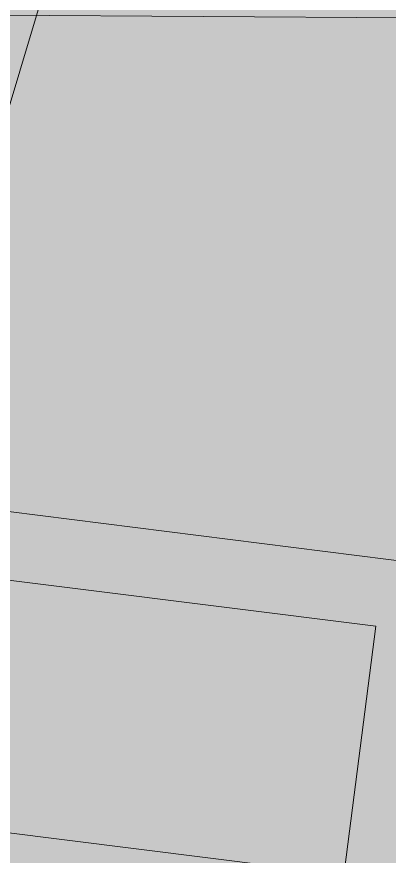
# Model space of a CAD drawing. Header units: metres. Extents: x -4 to 509425, y 7549 to 4732445.
# Drawn here: x 475997.42 to 476003.39, y 4719718.17 to 4719731.63 of the extents above; entities that cross this region are included whole.
import ezdxf

# ---------------------------------------------------------------- set-up
doc = ezdxf.new("R2010")
doc.units = ezdxf.units.M
doc.header["$LTSCALE"] = 0.01
doc.header["$MEASUREMENT"] = 0
doc.layers.get('0').update_dxf_attribs({"lineweight": 0})
doc.layers.add('_SUBESTACIÓN', color=1, linetype='Continuous')
doc.layers.add('SUBESTACION LA VID', color=253, linetype='Continuous')

# ---------------------------------------------------------------- blocks, each defined once
blk = doc.blocks.new('A$Cfff6051d')
at = {"layer": 'SUBESTACION LA VID', "lineweight": 15}
blk.add_line((476069.252, 4719709.519), (475971.716, 4719721.747), dxfattribs=at)
for points in [[(475996.626, 4719727.975), (475998.017, 4719732.605), (475998.419, 4719735.873)], [(475991.187, 4719724.468), (475991.05, 4719723.376), (476003.172, 4719721.856), (476002.024, 4719712.904)], [(476003.217, 4719712.755), (476004.39, 4719722.795), (475991.187, 4719724.468)]]:
    blk.add_lwpolyline(points, dxfattribs=at)

msp = doc.modelspace()

# ---------------------------------------------------------------- hatches: boundary and pattern name
at = {"layer": '_SUBESTACIÓN', "transparency": 33554559}
h = msp.add_hatch(color=1, dxfattribs=at)
h.dxf.hatch_style = 1
h.paths.add_polyline_path([(475968.64, 4719805.825), (476089.939, 4719790.615), (476078.169, 4719696.74), (475956.869, 4719711.95)])

# ---------------------------------------------------------------- linework, layer by layer
at = {"color": 5}
msp.add_lwpolyline([(490840.266, 4717243.146), (484895.504, 4717739.237), (483607.637, 4717664), (483465.041, 4717952.185), (479025.126, 4718116.267), (478713.772, 4718728.814), (478509.323, 4719542.064), (477889.601, 4719719.27), (475567.498, 4719734.471), (475570.116, 4720134.463), (477885.142, 4720119.308), (481205.446, 4721268.321)], dxfattribs=at)

# ---------------------------------------------------------------- block references
at = {"linetype": 'Continuous'}
msp.add_blockref('A$Cfff6051d', (0, 0), dxfattribs=at)

doc.saveas('drawing.dxf')
